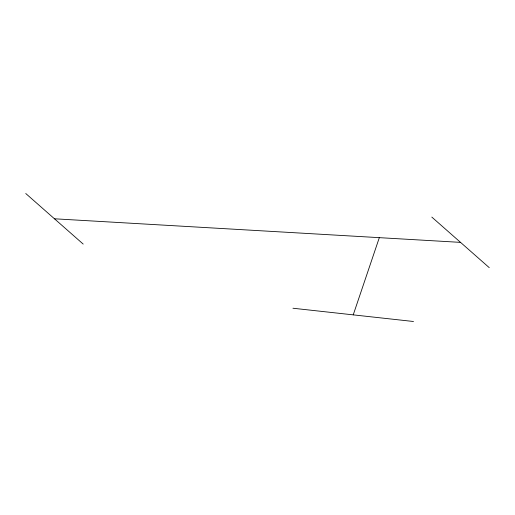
<?xml version="1.0" encoding="UTF-8"?>
<svg xmlns="http://www.w3.org/2000/svg" width="515" height="515" viewBox="0 0 515 515"><rect width="100%" height="100%" fill="white"/><g stroke="black" fill="none" stroke-linecap="round" stroke-linejoin="round"><path stroke-width="0.77" d="M353.232 314.865L379.323 237.653M54.468 218.791L460.532 242.372M292.951 308.234L413.506 321.495M431.815 217.085L489.25 267.652M25.75 193.505L83.185 244.078"/></g></svg>
